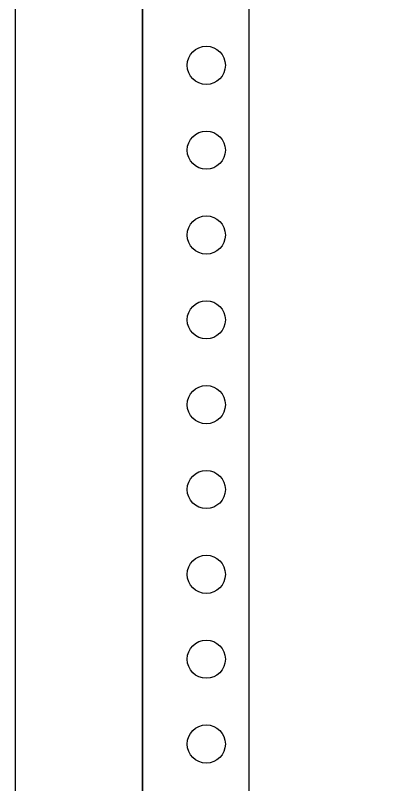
# Model space of a CAD drawing. Extents: x 1398224 to 1398824, y 413730 to 415330.
# Drawn here: x 1398224.3 to 1398311.3, y 414155.8 to 414337.2 of the extents above; entities that cross this region are included whole.
import ezdxf

# ---------------------------------------------------------------- set-up
doc = ezdxf.new("R2010")
doc.units = 0
doc.header["$MEASUREMENT"] = 0
doc.layers.add('LY-JS-BJ', color=7, linetype='Continuous')
doc.layers.add('布置图', color=20, linetype='Continuous')

# ---------------------------------------------------------------- blocks, each defined once
blk = doc.blocks.new('*U24')
at = {"layer": 'LY-JS-BJ', "color": 6}
blk.add_circle((0, 0), 4.5, dxfattribs=at)
blk = doc.blocks.new('*U25')
at = {"layer": 'LY-JS-BJ', "color": 0, "linetype": 'ByBlock', "lineweight": -2, "transparency": 16777216}
for p in [(0, -880), (0, -900), (0, -920), (0, -940), (0, -960), (0, -980), (0, -1000), (0, -1020), (0, -1040)]:
    blk.add_blockref('*U24', p, dxfattribs=at)

msp = doc.modelspace()

# ---------------------------------------------------------------- linework, layer by layer
at = {"layer": 'LY-JS-BJ', "color": 6, "ltscale": 50}
msp.add_lwpolyline([(1398254.28, 415275.39), (1398254.28, 413730.39)], dxfattribs=at)
at = {"layer": 'LY-JS-BJ', "color": 6, "lineweight": -3}
msp.add_lwpolyline([(1398279.28, 415215.39), (1398279.28, 413815.39), (1398254.28, 413815.39), (1398254.28, 415215.39)], close=True, dxfattribs=at)
at = {"layer": '布置图', "ltscale": 50}
msp.add_lwpolyline([(1398224.28, 415330.39), (1398824.28, 415330.39), (1398824.28, 413730.39), (1398224.28, 413730.39)], close=True, dxfattribs=at)

# ---------------------------------------------------------------- block references
at = {"layer": 'LY-JS-BJ', "color": 6, "lineweight": -3}
msp.add_blockref('*U25', (1398269.28, 415205.39), dxfattribs=at)

doc.saveas('drawing.dxf')
